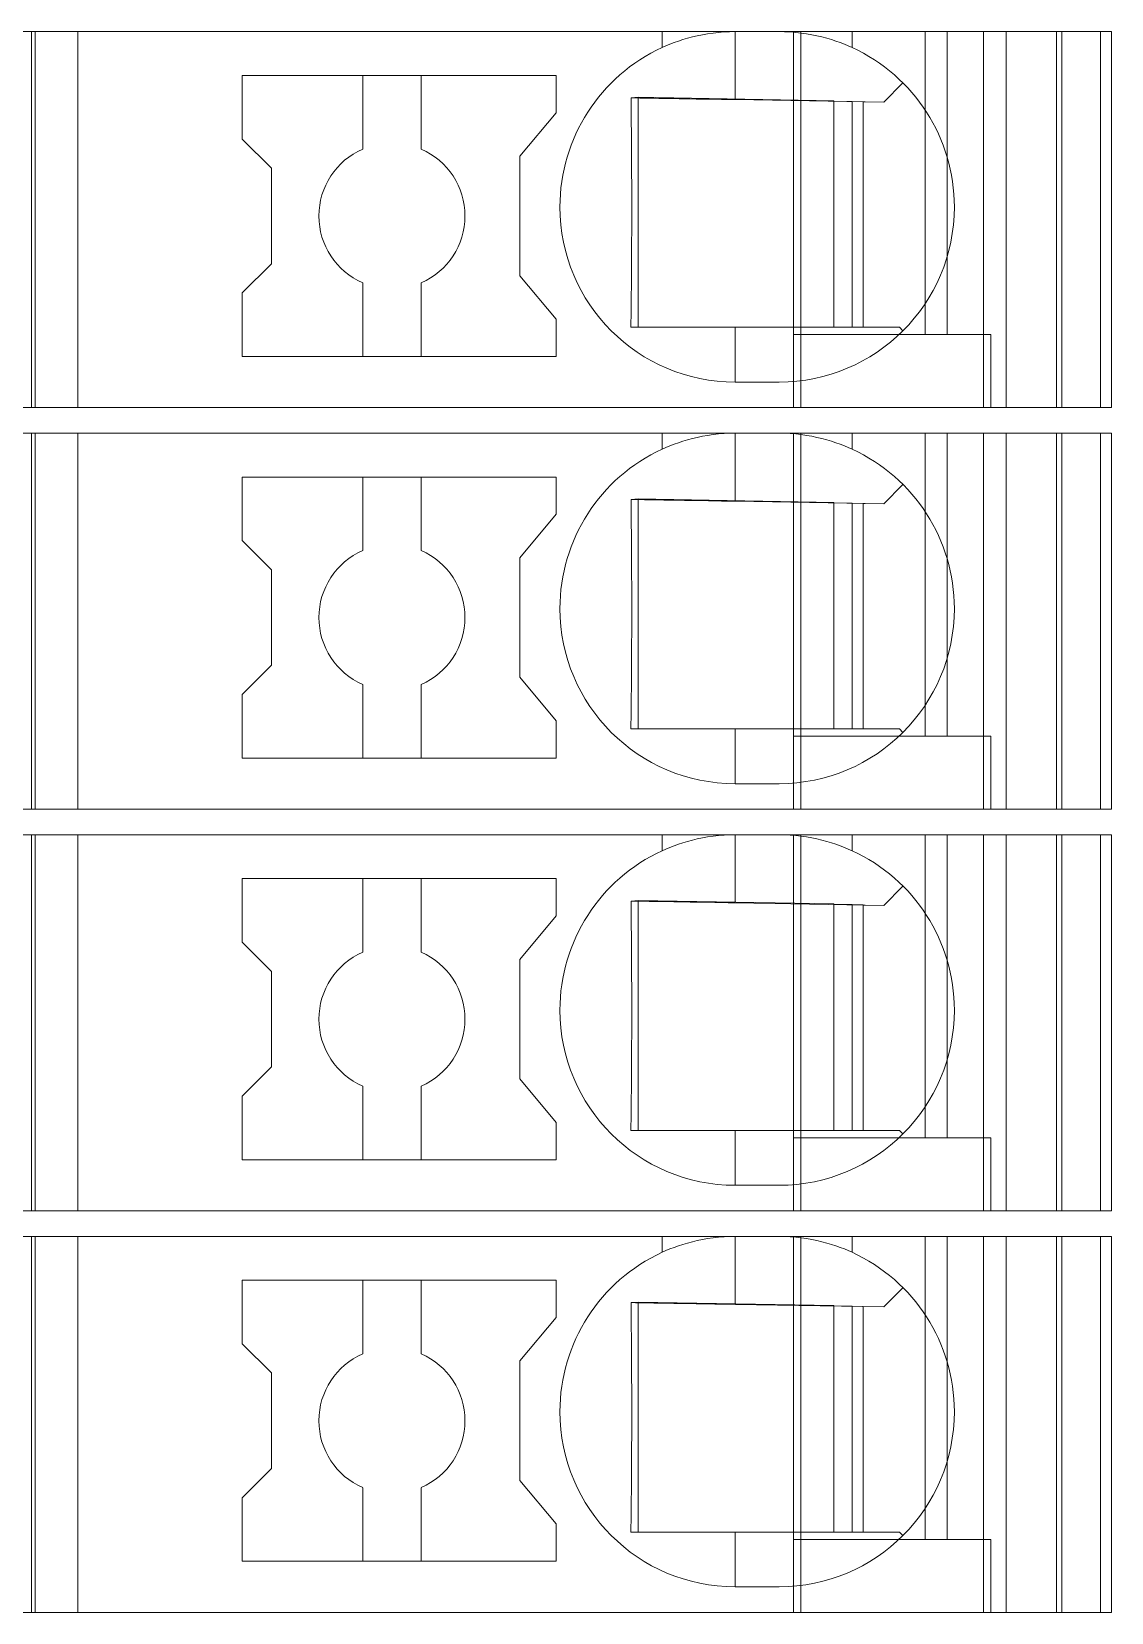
# Model space of a CAD drawing. Header units: millimetres. Extents: x 0 to 2100, y 0 to 1485.
# Drawn here: x 1275.37 to 1290.15, y 387.35 to 409 of the extents above; entities that cross this region are included whole.
import ezdxf
from ezdxf.enums import TextEntityAlignment as Align

# ---------------------------------------------------------------- set-up
doc = ezdxf.new("R2010")
doc.units = ezdxf.units.MM
for name, color, linetype, lineweight in [('EPLAN309', 5, 'Continuous', 5), ('EPLAN493', 5, 'Continuous', 5), ('MAIN-1', 7, 'Continuous', 5), ('MAIN-2', 7, 'Continuous', 5)]:
    doc.layers.add(name, color=color, linetype=linetype, lineweight=lineweight)
doc.styles.add('Tahoma', font='')
doc.styles.get('Tahoma').set_extended_font_data('Tahoma')

# ---------------------------------------------------------------- blocks, each defined once
blk = doc.blocks.new('EPLSYM_LibrarySPECIAL_Symbol12_Variant0_Placement8_71')
at = {"layer": 'EPLAN309', "lineweight": 13, "ltscale": 20}
blk.add_lwpolyline([(0, -5.15), (68.15, -5.15), (68.15, 0), (0, 0)], close=True, dxfattribs=at)
at = {"layer": 'EPLAN493', "color": 5, "style": 'Tahoma'}
blk.add_attdef('17_20450', text='', height=2.93475, dxfattribs=at).set_placement((0, -27.293475), align=Align.MIDDLE_RIGHT)
blk = doc.blocks.new('EPLSYM_LibrarySPECIAL_Symbol12_Variant0_Placement8_72')
at = {"layer": 'EPLAN309', "lineweight": 13, "ltscale": 20}
blk.add_lwpolyline([(0, -5.15), (68.15, -5.15), (68.15, 0), (0, 0)], close=True, dxfattribs=at)
at = {"layer": 'EPLAN493', "color": 5, "style": 'Tahoma'}
blk.add_attdef('17_20450', text='', height=2.93475, dxfattribs=at).set_placement((0, -27.293475), align=Align.MIDDLE_RIGHT)
blk = doc.blocks.new('EPLSYM_LibrarySPECIAL_Symbol12_Variant0_Placement8_73')
at = {"layer": 'EPLAN309', "lineweight": 13, "ltscale": 20}
blk.add_lwpolyline([(0, -5.15), (68.15, -5.15), (68.15, 0), (0, 0)], close=True, dxfattribs=at)
at = {"layer": 'EPLAN493', "color": 5, "style": 'Tahoma'}
blk.add_attdef('17_20450', text='', height=2.93475, dxfattribs=at).set_placement((0, -27.293475), align=Align.MIDDLE_RIGHT)
blk = doc.blocks.new('EPLSYM_LibrarySPECIAL_Symbol12_Variant0_Placement8_74')
at = {"layer": 'EPLAN309', "lineweight": 13, "ltscale": 20}
blk.add_lwpolyline([(0, -5.15), (68.15, -5.15), (68.15, 0), (0, 0)], close=True, dxfattribs=at)
at = {"layer": 'EPLAN493', "color": 5, "style": 'Tahoma'}
blk.add_attdef('17_20450', text='', height=2.93475, dxfattribs=at).set_placement((0, -27.293475), align=Align.MIDDLE_RIGHT)

msp = doc.modelspace()

# ---------------------------------------------------------------- linework, layer by layer
at = {"layer": 'MAIN-1'}
for p, q in [((1276, 409), (1275.367, 409)), ((1275.367, 403.85), (1275.367, 409)), ((1276, 409), (1284, 409)), ((1276, 403.85), (1276, 409)), ((1284, 409), (1285, 409)), ((1284, 408.782), (1284, 409)), ((1284.622, 408.97), (1284.551, 408.958)), ((1284.696, 408.981), (1284.622, 408.97)), ((1284.771, 408.989), (1284.696, 408.981)), ((1284.847, 408.995), (1284.771, 408.989)), ((1284.923, 408.999), (1284.847, 408.995)), ((1285, 409), (1284.923, 408.999)), ((1285, 408.068), (1285, 409)), ((1285, 409), (1285.6, 409)), ((1285.6, 409), (1285.677, 408.999)), ((1286.6, 409), (1285.6, 409)), ((1285.677, 408.999), (1285.753, 408.995)), ((1285.753, 408.995), (1285.829, 408.989)), ((1285.829, 408.989), (1285.904, 408.981)), ((1285.904, 408.981), (1285.978, 408.97)), ((1285.978, 408.97), (1286.049, 408.958)), ((1286.6, 409), (1290, 409)), ((1286.6, 408.782), (1286.6, 409)), ((1290, 403.85), (1290, 409)), ((1284.052, 408.805), (1284, 408.782)), ((1284.106, 408.827), (1284.052, 408.805)), ((1284.163, 408.849), (1284.106, 408.827)), ((1284.222, 408.87), (1284.163, 408.849)), ((1284.283, 408.89), (1284.222, 408.87)), ((1284.347, 408.909), (1284.283, 408.89)), ((1284.413, 408.927), (1284.347, 408.909)), ((1284.481, 408.943), (1284.413, 408.927)), ((1284.551, 408.958), (1284.481, 408.943)), ((1286.049, 408.958), (1286.119, 408.943)), ((1286.119, 408.943), (1286.187, 408.927)), ((1286.187, 408.927), (1286.253, 408.909)), ((1286.253, 408.909), (1286.317, 408.89)), ((1286.317, 408.89), (1286.378, 408.87)), ((1286.378, 408.87), (1286.437, 408.849)), ((1286.437, 408.849), (1286.494, 408.827)), ((1286.494, 408.827), (1286.548, 408.805)), ((1286.548, 408.805), (1286.6, 408.782)), ((1278.25, 408.4), (1278.25, 407.529)), ((1278.25, 408.4), (1282.55, 408.4)), ((1279.9, 408.4), (1279.9, 407.392)), ((1280.7, 407.392), (1280.7, 408.4)), ((1282.55, 407.889), (1282.55, 408.4)), ((1287.033, 408.033), (1287.297, 408.297)), ((1282.05, 407.293), (1282.55, 407.889)), ((1283.574, 408.092), (1283.574, 408.022)), ((1283.635, 408.091), (1283.574, 408.092)), ((1283.574, 408.022), (1283.575, 407.95)), ((1283.575, 407.95), (1283.576, 407.877)), ((1283.696, 408.09), (1283.635, 408.091)), ((1283.671, 408.091), (1283.671, 404.95)), ((1283.759, 408.089), (1283.696, 408.09)), ((1283.822, 408.088), (1283.759, 408.089)), ((1283.887, 408.087), (1283.822, 408.088)), ((1283.953, 408.086), (1283.887, 408.087)), ((1284.021, 408.085), (1283.953, 408.086)), ((1284.09, 408.084), (1284.021, 408.085)), ((1284.16, 408.082), (1284.09, 408.084)), ((1284.233, 408.081), (1284.16, 408.082)), ((1284.307, 408.08), (1284.233, 408.081)), ((1284.385, 408.079), (1284.307, 408.08)), ((1284.464, 408.077), (1284.385, 408.079)), ((1284.547, 408.076), (1284.464, 408.077)), ((1284.632, 408.075), (1284.547, 408.076)), ((1284.72, 408.073), (1284.632, 408.075)), ((1284.812, 408.071), (1284.72, 408.073)), ((1284.905, 408.07), (1284.812, 408.071)), ((1285, 408.068), (1284.905, 408.07)), ((1285, 408.068), (1287.033, 408.033)), ((1286.35, 408.045), (1286.35, 404.95)), ((1286.6, 404.95), (1286.6, 408.04)), ((1286.75, 408.038), (1286.75, 404.95)), ((1283.576, 407.877), (1283.577, 407.803)), ((1283.577, 407.803), (1283.577, 407.727)), ((1283.577, 407.727), (1283.578, 407.649)), ((1278.65, 407.129), (1278.25, 407.529)), ((1283.578, 407.649), (1283.579, 407.57)), ((1283.579, 407.57), (1283.58, 407.488)), ((1283.58, 407.488), (1283.58, 407.404)), ((1282.05, 407.293), (1282.05, 405.657)), ((1283.58, 407.404), (1283.581, 407.317)), ((1283.581, 407.317), (1283.581, 407.226)), ((1278.65, 407.129), (1278.65, 405.821)), ((1283.581, 407.226), (1283.582, 407.132)), ((1283.582, 407.132), (1283.582, 407.034)), ((1283.582, 407.034), (1283.583, 406.931)), ((1283.583, 406.931), (1283.583, 406.824)), ((1283.583, 406.824), (1283.583, 406.713)), ((1283.583, 406.713), (1283.583, 406.6)), ((1283.583, 406.6), (1283.583, 406.479)), ((1283.583, 406.479), (1283.583, 406.361)), ((1283.583, 406.247), (1283.582, 406.138)), ((1283.583, 406.361), (1283.583, 406.247)), ((1283.582, 406.034), (1283.581, 405.934)), ((1283.582, 406.138), (1283.582, 406.034)), ((1278.65, 405.821), (1278.25, 405.421)), ((1283.58, 405.748), (1283.579, 405.659)), ((1283.581, 405.839), (1283.58, 405.748)), ((1283.581, 405.934), (1283.581, 405.839)), ((1279.9, 405.558), (1279.9, 404.55)), ((1280.7, 405.558), (1280.7, 404.55)), ((1282.05, 405.657), (1282.55, 405.061)), ((1283.579, 405.659), (1283.578, 405.573)), ((1283.578, 405.573), (1283.578, 405.49)), ((1278.25, 405.421), (1278.25, 404.55)), ((1283.576, 405.329), (1283.575, 405.25)), ((1283.577, 405.408), (1283.576, 405.329)), ((1283.578, 405.49), (1283.577, 405.408)), ((1283.574, 405.098), (1283.573, 405.024)), ((1283.575, 405.25), (1283.574, 405.174)), ((1283.574, 405.174), (1283.574, 405.098)), ((1282.55, 404.55), (1282.55, 405.061)), ((1283.573, 405.024), (1283.572, 404.95)), ((1283.572, 404.95), (1283.633, 404.95)), ((1283.633, 404.95), (1283.695, 404.95)), ((1283.695, 404.95), (1283.759, 404.95)), ((1283.759, 404.95), (1283.823, 404.95)), ((1283.823, 404.95), (1283.889, 404.95)), ((1283.889, 404.95), (1283.955, 404.95)), ((1283.955, 404.95), (1284.024, 404.95)), ((1284.024, 404.95), (1284.093, 404.95)), ((1284.093, 404.95), (1284.165, 404.95)), ((1284.165, 404.95), (1284.239, 404.95)), ((1284.239, 404.95), (1284.314, 404.95)), ((1284.314, 404.95), (1284.392, 404.95)), ((1284.392, 404.95), (1284.472, 404.95)), ((1284.472, 404.95), (1284.555, 404.95)), ((1284.555, 404.95), (1284.64, 404.95)), ((1284.64, 404.95), (1284.727, 404.95)), ((1284.727, 404.95), (1284.817, 404.95)), ((1284.817, 404.95), (1284.908, 404.95)), ((1284.908, 404.95), (1285, 404.95)), ((1285, 404.95), (1285, 404.2)), ((1285, 404.95), (1287.25, 404.95)), ((1287.297, 404.903), (1287.25, 404.95)), ((1282.55, 404.55), (1278.25, 404.55)), ((1285.6, 404.2), (1285, 404.2)), ((1276, 403.85), (1275.367, 403.85)), ((1276, 403.85), (1290, 403.85)), ((1288.5, 403.85), (1288.5, 403.85)), ((1276, 403.5), (1275.367, 403.5)), ((1275.367, 398.35), (1275.367, 403.5)), ((1276, 403.5), (1284, 403.5)), ((1276, 398.35), (1276, 403.5)), ((1284, 403.5), (1285, 403.5)), ((1284, 403.282), (1284, 403.5)), ((1284.163, 403.349), (1284.106, 403.327)), ((1284.222, 403.37), (1284.163, 403.349)), ((1284.283, 403.39), (1284.222, 403.37)), ((1284.347, 403.409), (1284.283, 403.39)), ((1284.413, 403.427), (1284.347, 403.409)), ((1284.481, 403.443), (1284.413, 403.427)), ((1284.551, 403.458), (1284.481, 403.443)), ((1284.622, 403.47), (1284.551, 403.458)), ((1284.696, 403.481), (1284.622, 403.47)), ((1284.771, 403.489), (1284.696, 403.481)), ((1284.847, 403.495), (1284.771, 403.489)), ((1284.923, 403.499), (1284.847, 403.495)), ((1285, 403.5), (1284.923, 403.499)), ((1285, 402.568), (1285, 403.5)), ((1285, 403.5), (1285.6, 403.5)), ((1285.6, 403.5), (1285.677, 403.499)), ((1286.6, 403.5), (1285.6, 403.5)), ((1285.677, 403.499), (1285.753, 403.495)), ((1285.753, 403.495), (1285.829, 403.489)), ((1285.829, 403.489), (1285.904, 403.481)), ((1285.904, 403.481), (1285.978, 403.47)), ((1285.978, 403.47), (1286.049, 403.458)), ((1286.049, 403.458), (1286.119, 403.443)), ((1286.119, 403.443), (1286.187, 403.427)), ((1286.187, 403.427), (1286.253, 403.409)), ((1286.253, 403.409), (1286.317, 403.39)), ((1286.317, 403.39), (1286.378, 403.37)), ((1286.378, 403.37), (1286.437, 403.349)), ((1286.437, 403.349), (1286.494, 403.327)), ((1286.6, 403.5), (1290, 403.5)), ((1286.6, 403.282), (1286.6, 403.5)), ((1290, 398.35), (1290, 403.5)), ((1284.052, 403.305), (1284, 403.282)), ((1284.106, 403.327), (1284.052, 403.305)), ((1286.494, 403.327), (1286.548, 403.305)), ((1286.548, 403.305), (1286.6, 403.282)), ((1278.25, 402.9), (1278.25, 402.029)), ((1278.25, 402.9), (1282.55, 402.9)), ((1279.9, 402.9), (1279.9, 401.892)), ((1280.7, 401.892), (1280.7, 402.9)), ((1282.55, 402.389), (1282.55, 402.9)), ((1287.033, 402.533), (1287.297, 402.797)), ((1283.574, 402.592), (1283.574, 402.522)), ((1283.635, 402.591), (1283.574, 402.592)), ((1283.574, 402.522), (1283.575, 402.45)), ((1283.696, 402.59), (1283.635, 402.591)), ((1283.671, 402.591), (1283.671, 399.45)), ((1283.759, 402.589), (1283.696, 402.59)), ((1283.822, 402.588), (1283.759, 402.589)), ((1283.887, 402.587), (1283.822, 402.588)), ((1283.953, 402.586), (1283.887, 402.587)), ((1284.021, 402.585), (1283.953, 402.586)), ((1284.09, 402.584), (1284.021, 402.585)), ((1284.16, 402.582), (1284.09, 402.584)), ((1284.233, 402.581), (1284.16, 402.582)), ((1284.307, 402.58), (1284.233, 402.581)), ((1284.385, 402.579), (1284.307, 402.58)), ((1284.464, 402.577), (1284.385, 402.579)), ((1284.547, 402.576), (1284.464, 402.577)), ((1284.632, 402.575), (1284.547, 402.576)), ((1284.72, 402.573), (1284.632, 402.575)), ((1284.812, 402.571), (1284.72, 402.573)), ((1284.905, 402.57), (1284.812, 402.571)), ((1285, 402.568), (1284.905, 402.57)), ((1285, 402.568), (1287.033, 402.533)), ((1286.35, 402.545), (1286.35, 399.45)), ((1286.6, 399.45), (1286.6, 402.54)), ((1286.75, 402.538), (1286.75, 399.45)), ((1282.05, 401.793), (1282.55, 402.389)), ((1283.575, 402.45), (1283.576, 402.377)), ((1283.576, 402.377), (1283.577, 402.303)), ((1283.577, 402.303), (1283.577, 402.227)), ((1283.577, 402.227), (1283.578, 402.149)), ((1283.578, 402.149), (1283.579, 402.07)), ((1283.579, 402.07), (1283.58, 401.988)), ((1278.65, 401.629), (1278.25, 402.029)), ((1283.58, 401.988), (1283.58, 401.904)), ((1283.58, 401.904), (1283.581, 401.817)), ((1278.65, 401.629), (1278.65, 400.321)), ((1282.05, 401.793), (1282.05, 400.157)), ((1283.581, 401.817), (1283.581, 401.726)), ((1283.581, 401.726), (1283.582, 401.632)), ((1283.582, 401.632), (1283.582, 401.534)), ((1283.582, 401.534), (1283.583, 401.431)), ((1283.583, 401.431), (1283.583, 401.324)), ((1283.583, 401.324), (1283.583, 401.213)), ((1283.583, 401.213), (1283.583, 401.1)), ((1283.583, 401.1), (1283.583, 400.979)), ((1283.583, 400.979), (1283.583, 400.861)), ((1283.583, 400.747), (1283.582, 400.638)), ((1283.583, 400.861), (1283.583, 400.747)), ((1283.582, 400.534), (1283.581, 400.434)), ((1283.582, 400.638), (1283.582, 400.534)), ((1278.65, 400.321), (1278.25, 399.921)), ((1283.581, 400.339), (1283.58, 400.248)), ((1283.581, 400.434), (1283.581, 400.339)), ((1282.05, 400.157), (1282.55, 399.561)), ((1283.579, 400.159), (1283.578, 400.073)), ((1283.58, 400.248), (1283.579, 400.159)), ((1278.25, 399.921), (1278.25, 399.05)), ((1279.9, 400.058), (1279.9, 399.05)), ((1280.7, 400.058), (1280.7, 399.05)), ((1283.577, 399.908), (1283.576, 399.829)), ((1283.578, 399.99), (1283.577, 399.908)), ((1283.578, 400.073), (1283.578, 399.99)), ((1283.575, 399.75), (1283.574, 399.674)), ((1283.574, 399.674), (1283.574, 399.598)), ((1283.576, 399.829), (1283.575, 399.75)), ((1282.55, 399.05), (1282.55, 399.561)), ((1283.573, 399.524), (1283.572, 399.45)), ((1283.572, 399.45), (1283.633, 399.45)), ((1283.574, 399.598), (1283.573, 399.524)), ((1283.633, 399.45), (1283.695, 399.45)), ((1283.695, 399.45), (1283.759, 399.45)), ((1283.759, 399.45), (1283.823, 399.45)), ((1283.823, 399.45), (1283.889, 399.45)), ((1283.889, 399.45), (1283.955, 399.45)), ((1283.955, 399.45), (1284.024, 399.45)), ((1284.024, 399.45), (1284.093, 399.45)), ((1284.093, 399.45), (1284.165, 399.45)), ((1284.165, 399.45), (1284.239, 399.45)), ((1284.239, 399.45), (1284.314, 399.45)), ((1284.314, 399.45), (1284.392, 399.45)), ((1284.392, 399.45), (1284.472, 399.45)), ((1284.472, 399.45), (1284.555, 399.45)), ((1284.555, 399.45), (1284.64, 399.45)), ((1284.64, 399.45), (1284.727, 399.45)), ((1284.727, 399.45), (1284.817, 399.45)), ((1284.817, 399.45), (1284.908, 399.45)), ((1284.908, 399.45), (1285, 399.45)), ((1285, 399.45), (1285, 398.7)), ((1285, 399.45), (1287.25, 399.45)), ((1287.297, 399.403), (1287.25, 399.45)), ((1282.55, 399.05), (1278.25, 399.05)), ((1285.6, 398.7), (1285, 398.7)), ((1276, 398.35), (1275.367, 398.35)), ((1276, 398.35), (1290, 398.35)), ((1288.5, 398.35), (1288.5, 398.35)), ((1276, 398), (1275.367, 398)), ((1275.367, 392.85), (1275.367, 398)), ((1276, 398), (1284, 398)), ((1276, 392.85), (1276, 398)), ((1284, 398), (1285, 398)), ((1284, 397.782), (1284, 398)), ((1284.413, 397.927), (1284.347, 397.909)), ((1284.481, 397.943), (1284.413, 397.927)), ((1284.551, 397.958), (1284.481, 397.943)), ((1284.622, 397.97), (1284.551, 397.958)), ((1284.696, 397.981), (1284.622, 397.97)), ((1284.771, 397.989), (1284.696, 397.981)), ((1284.847, 397.995), (1284.771, 397.989)), ((1284.923, 397.999), (1284.847, 397.995)), ((1285, 398), (1284.923, 397.999)), ((1285, 397.068), (1285, 398)), ((1285, 398), (1285.6, 398)), ((1285.6, 398), (1285.677, 397.999)), ((1286.6, 398), (1285.6, 398)), ((1285.677, 397.999), (1285.753, 397.995)), ((1285.753, 397.995), (1285.829, 397.989)), ((1285.829, 397.989), (1285.904, 397.981)), ((1285.904, 397.981), (1285.978, 397.97)), ((1285.978, 397.97), (1286.049, 397.958)), ((1286.049, 397.958), (1286.119, 397.943)), ((1286.119, 397.943), (1286.187, 397.927)), ((1286.187, 397.927), (1286.253, 397.909)), ((1286.6, 398), (1290, 398)), ((1286.6, 397.782), (1286.6, 398)), ((1290, 392.85), (1290, 398)), ((1284.052, 397.805), (1284, 397.782)), ((1284.106, 397.827), (1284.052, 397.805)), ((1284.163, 397.849), (1284.106, 397.827)), ((1284.222, 397.87), (1284.163, 397.849)), ((1284.283, 397.89), (1284.222, 397.87)), ((1284.347, 397.909), (1284.283, 397.89)), ((1286.253, 397.909), (1286.317, 397.89)), ((1286.317, 397.89), (1286.378, 397.87)), ((1286.378, 397.87), (1286.437, 397.849)), ((1286.437, 397.849), (1286.494, 397.827)), ((1286.494, 397.827), (1286.548, 397.805)), ((1286.548, 397.805), (1286.6, 397.782)), ((1278.25, 397.4), (1278.25, 396.529)), ((1278.25, 397.4), (1282.55, 397.4)), ((1279.9, 397.4), (1279.9, 396.392)), ((1280.7, 396.392), (1280.7, 397.4)), ((1282.55, 396.889), (1282.55, 397.4)), ((1287.033, 397.033), (1287.297, 397.297)), ((1283.574, 397.092), (1283.574, 397.022)), ((1283.635, 397.091), (1283.574, 397.092)), ((1283.696, 397.09), (1283.635, 397.091)), ((1283.671, 397.091), (1283.671, 393.95)), ((1283.759, 397.089), (1283.696, 397.09)), ((1283.822, 397.088), (1283.759, 397.089)), ((1283.887, 397.087), (1283.822, 397.088)), ((1283.953, 397.086), (1283.887, 397.087)), ((1284.021, 397.085), (1283.953, 397.086)), ((1284.09, 397.084), (1284.021, 397.085)), ((1284.16, 397.082), (1284.09, 397.084)), ((1284.233, 397.081), (1284.16, 397.082)), ((1284.307, 397.08), (1284.233, 397.081)), ((1284.385, 397.079), (1284.307, 397.08)), ((1284.464, 397.077), (1284.385, 397.079)), ((1284.547, 397.076), (1284.464, 397.077)), ((1284.632, 397.075), (1284.547, 397.076)), ((1284.72, 397.073), (1284.632, 397.075)), ((1284.812, 397.071), (1284.72, 397.073)), ((1284.905, 397.07), (1284.812, 397.071)), ((1285, 397.068), (1284.905, 397.07)), ((1285, 397.068), (1287.033, 397.033)), ((1282.05, 396.293), (1282.55, 396.889)), ((1283.574, 397.022), (1283.575, 396.95)), ((1283.575, 396.95), (1283.576, 396.877)), ((1283.576, 396.877), (1283.577, 396.803)), ((1286.35, 397.045), (1286.35, 393.95)), ((1286.6, 393.95), (1286.6, 397.04)), ((1286.75, 397.038), (1286.75, 393.95)), ((1283.577, 396.803), (1283.577, 396.727)), ((1283.577, 396.727), (1283.578, 396.649)), ((1283.578, 396.649), (1283.579, 396.57)), ((1278.65, 396.129), (1278.25, 396.529)), ((1283.579, 396.57), (1283.58, 396.488)), ((1283.58, 396.488), (1283.58, 396.404)), ((1282.05, 396.293), (1282.05, 394.657)), ((1283.58, 396.404), (1283.581, 396.317)), ((1283.581, 396.317), (1283.581, 396.226)), ((1283.581, 396.226), (1283.582, 396.132)), ((1278.65, 396.129), (1278.65, 394.821)), ((1283.582, 396.132), (1283.582, 396.034)), ((1283.582, 396.034), (1283.583, 395.931)), ((1283.583, 395.931), (1283.583, 395.824)), ((1283.583, 395.824), (1283.583, 395.713)), ((1283.583, 395.713), (1283.583, 395.6)), ((1283.583, 395.6), (1283.583, 395.479)), ((1283.583, 395.479), (1283.583, 395.361)), ((1283.583, 395.361), (1283.583, 395.247)), ((1283.583, 395.247), (1283.582, 395.138)), ((1283.582, 395.138), (1283.582, 395.034)), ((1283.582, 395.034), (1283.581, 394.934)), ((1283.581, 394.934), (1283.581, 394.839)), ((1278.65, 394.821), (1278.25, 394.421)), ((1283.58, 394.748), (1283.579, 394.659)), ((1283.581, 394.839), (1283.58, 394.748)), ((1279.9, 394.558), (1279.9, 393.55)), ((1280.7, 394.558), (1280.7, 393.55)), ((1282.05, 394.657), (1282.55, 394.061)), ((1283.578, 394.49), (1283.577, 394.408)), ((1283.579, 394.659), (1283.578, 394.573)), ((1283.578, 394.573), (1283.578, 394.49)), ((1278.25, 394.421), (1278.25, 393.55)), ((1283.575, 394.25), (1283.574, 394.174)), ((1283.576, 394.329), (1283.575, 394.25)), ((1283.577, 394.408), (1283.576, 394.329)), ((1282.55, 393.55), (1282.55, 394.061)), ((1283.574, 394.098), (1283.573, 394.024)), ((1283.574, 394.174), (1283.574, 394.098)), ((1283.573, 394.024), (1283.572, 393.95)), ((1283.572, 393.95), (1283.633, 393.95)), ((1283.633, 393.95), (1283.695, 393.95)), ((1283.695, 393.95), (1283.759, 393.95)), ((1283.759, 393.95), (1283.823, 393.95)), ((1283.823, 393.95), (1283.889, 393.95)), ((1283.889, 393.95), (1283.955, 393.95)), ((1283.955, 393.95), (1284.024, 393.95)), ((1284.024, 393.95), (1284.093, 393.95)), ((1284.093, 393.95), (1284.165, 393.95)), ((1284.165, 393.95), (1284.239, 393.95)), ((1284.239, 393.95), (1284.314, 393.95)), ((1284.314, 393.95), (1284.392, 393.95)), ((1284.392, 393.95), (1284.472, 393.95)), ((1284.472, 393.95), (1284.555, 393.95)), ((1284.555, 393.95), (1284.64, 393.95)), ((1284.64, 393.95), (1284.727, 393.95)), ((1284.727, 393.95), (1284.817, 393.95)), ((1284.817, 393.95), (1284.908, 393.95)), ((1284.908, 393.95), (1285, 393.95)), ((1285, 393.95), (1285, 393.2)), ((1285, 393.95), (1287.25, 393.95)), ((1287.297, 393.903), (1287.25, 393.95)), ((1282.55, 393.55), (1278.25, 393.55)), ((1285.6, 393.2), (1285, 393.2)), ((1276, 392.85), (1275.367, 392.85)), ((1276, 392.85), (1290, 392.85)), ((1288.5, 392.85), (1288.5, 392.85)), ((1276, 392.5), (1275.367, 392.5)), ((1275.367, 387.35), (1275.367, 392.5)), ((1276, 392.5), (1284, 392.5)), ((1276, 387.35), (1276, 392.5)), ((1284, 392.5), (1285, 392.5)), ((1284, 392.282), (1284, 392.5)), ((1284.052, 392.305), (1284, 392.282)), ((1284.106, 392.327), (1284.052, 392.305)), ((1284.163, 392.349), (1284.106, 392.327)), ((1284.222, 392.37), (1284.163, 392.349)), ((1284.283, 392.39), (1284.222, 392.37)), ((1284.347, 392.409), (1284.283, 392.39)), ((1284.413, 392.427), (1284.347, 392.409)), ((1284.481, 392.443), (1284.413, 392.427)), ((1284.551, 392.458), (1284.481, 392.443)), ((1284.622, 392.47), (1284.551, 392.458)), ((1284.696, 392.481), (1284.622, 392.47)), ((1284.771, 392.489), (1284.696, 392.481)), ((1284.847, 392.495), (1284.771, 392.489)), ((1284.923, 392.499), (1284.847, 392.495)), ((1285, 392.5), (1284.923, 392.499)), ((1285, 391.568), (1285, 392.5)), ((1285, 392.5), (1285.6, 392.5)), ((1285.6, 392.5), (1285.677, 392.499)), ((1286.6, 392.5), (1285.6, 392.5)), ((1285.677, 392.499), (1285.753, 392.495)), ((1285.753, 392.495), (1285.829, 392.489)), ((1285.829, 392.489), (1285.904, 392.481)), ((1285.904, 392.481), (1285.978, 392.47)), ((1285.978, 392.47), (1286.049, 392.458)), ((1286.049, 392.458), (1286.119, 392.443)), ((1286.119, 392.443), (1286.187, 392.427)), ((1286.187, 392.427), (1286.253, 392.409)), ((1286.253, 392.409), (1286.317, 392.39)), ((1286.317, 392.39), (1286.378, 392.37)), ((1286.378, 392.37), (1286.437, 392.349)), ((1286.437, 392.349), (1286.494, 392.327)), ((1286.494, 392.327), (1286.548, 392.305)), ((1286.548, 392.305), (1286.6, 392.282)), ((1286.6, 392.5), (1290, 392.5)), ((1286.6, 392.282), (1286.6, 392.5)), ((1290, 387.35), (1290, 392.5)), ((1278.25, 391.9), (1278.25, 391.029)), ((1278.25, 391.9), (1282.55, 391.9)), ((1279.9, 391.9), (1279.9, 390.892)), ((1280.7, 390.892), (1280.7, 391.9)), ((1282.55, 391.389), (1282.55, 391.9)), ((1287.033, 391.533), (1287.297, 391.797)), ((1283.574, 391.592), (1283.574, 391.522)), ((1283.635, 391.591), (1283.574, 391.592)), ((1283.574, 391.522), (1283.575, 391.45)), ((1283.575, 391.45), (1283.576, 391.377)), ((1283.696, 391.59), (1283.635, 391.591)), ((1283.671, 391.591), (1283.671, 388.45)), ((1283.759, 391.589), (1283.696, 391.59)), ((1283.822, 391.588), (1283.759, 391.589)), ((1283.887, 391.587), (1283.822, 391.588)), ((1283.953, 391.586), (1283.887, 391.587)), ((1284.021, 391.585), (1283.953, 391.586)), ((1284.09, 391.584), (1284.021, 391.585)), ((1284.16, 391.582), (1284.09, 391.584)), ((1284.233, 391.581), (1284.16, 391.582)), ((1284.307, 391.58), (1284.233, 391.581)), ((1284.385, 391.579), (1284.307, 391.58)), ((1284.464, 391.577), (1284.385, 391.579)), ((1284.547, 391.576), (1284.464, 391.577)), ((1284.632, 391.575), (1284.547, 391.576)), ((1284.72, 391.573), (1284.632, 391.575)), ((1284.812, 391.571), (1284.72, 391.573)), ((1284.905, 391.57), (1284.812, 391.571)), ((1285, 391.568), (1284.905, 391.57)), ((1285, 391.568), (1287.033, 391.533)), ((1286.35, 391.545), (1286.35, 388.45)), ((1286.6, 388.45), (1286.6, 391.54)), ((1286.75, 391.538), (1286.75, 388.45)), ((1282.05, 390.793), (1282.55, 391.389)), ((1283.576, 391.377), (1283.577, 391.303)), ((1283.577, 391.303), (1283.577, 391.227)), ((1283.577, 391.227), (1283.578, 391.149)), ((1278.65, 390.629), (1278.25, 391.029)), ((1283.578, 391.149), (1283.579, 391.07)), ((1283.579, 391.07), (1283.58, 390.988)), ((1282.05, 390.793), (1282.05, 389.157)), ((1283.58, 390.988), (1283.58, 390.904)), ((1283.58, 390.904), (1283.581, 390.817)), ((1283.581, 390.817), (1283.581, 390.726)), ((1278.65, 390.629), (1278.65, 389.321)), ((1283.581, 390.726), (1283.582, 390.632)), ((1283.582, 390.632), (1283.582, 390.534)), ((1283.582, 390.534), (1283.583, 390.431)), ((1283.583, 390.431), (1283.583, 390.324)), ((1283.583, 390.324), (1283.583, 390.213)), ((1283.583, 390.213), (1283.583, 390.1)), ((1283.583, 390.1), (1283.583, 389.979)), ((1283.583, 389.979), (1283.583, 389.861)), ((1283.583, 389.747), (1283.582, 389.638)), ((1283.583, 389.861), (1283.583, 389.747)), ((1283.582, 389.534), (1283.581, 389.434)), ((1283.582, 389.638), (1283.582, 389.534)), ((1278.65, 389.321), (1278.25, 388.921)), ((1283.581, 389.339), (1283.58, 389.248)), ((1283.581, 389.434), (1283.581, 389.339)), ((1279.9, 389.058), (1279.9, 388.05)), ((1280.7, 389.058), (1280.7, 388.05)), ((1282.05, 389.157), (1282.55, 388.561)), ((1283.579, 389.159), (1283.578, 389.073)), ((1283.578, 389.073), (1283.578, 388.99)), ((1283.58, 389.248), (1283.579, 389.159)), ((1278.25, 388.921), (1278.25, 388.05)), ((1283.577, 388.908), (1283.576, 388.829)), ((1283.578, 388.99), (1283.577, 388.908)), ((1283.575, 388.75), (1283.574, 388.674)), ((1283.574, 388.674), (1283.574, 388.598)), ((1283.576, 388.829), (1283.575, 388.75)), ((1282.55, 388.05), (1282.55, 388.561)), ((1283.573, 388.524), (1283.572, 388.45)), ((1283.572, 388.45), (1283.633, 388.45)), ((1283.574, 388.598), (1283.573, 388.524)), ((1283.633, 388.45), (1283.695, 388.45)), ((1283.695, 388.45), (1283.759, 388.45)), ((1283.759, 388.45), (1283.823, 388.45)), ((1283.823, 388.45), (1283.889, 388.45)), ((1283.889, 388.45), (1283.955, 388.45)), ((1283.955, 388.45), (1284.024, 388.45)), ((1284.024, 388.45), (1284.093, 388.45)), ((1284.093, 388.45), (1284.165, 388.45)), ((1284.165, 388.45), (1284.239, 388.45)), ((1284.239, 388.45), (1284.314, 388.45)), ((1284.314, 388.45), (1284.392, 388.45)), ((1284.392, 388.45), (1284.472, 388.45)), ((1284.472, 388.45), (1284.555, 388.45)), ((1284.555, 388.45), (1284.64, 388.45)), ((1284.64, 388.45), (1284.727, 388.45)), ((1284.727, 388.45), (1284.817, 388.45)), ((1284.817, 388.45), (1284.908, 388.45)), ((1284.908, 388.45), (1285, 388.45)), ((1285, 388.45), (1285, 387.7)), ((1285, 388.45), (1287.25, 388.45)), ((1287.297, 388.403), (1287.25, 388.45)), ((1282.55, 388.05), (1278.25, 388.05)), ((1285.6, 387.7), (1285, 387.7)), ((1276, 387.35), (1275.367, 387.35)), ((1276, 387.35), (1290, 387.35)), ((1288.5, 387.35), (1288.5, 387.35))]:
    msp.add_line(p, q, dxfattribs=at)
for centre, radius, start, end in [((1285, 406.6), 2.4, 114.6244, 180), ((1285.6, 406.6), 2.4, 0, 65.3756), ((1280.3, 406.475), 1, 113.5782, 180), ((1280.3, 406.475), 1, 0, 66.4218), ((1285, 406.6), 2.4, 180, 270), ((1285.6, 406.6), 2.4, 270, 0), ((1280.3, 406.475), 1, 180, 246.4218), ((1280.3, 406.475), 1, 293.5782, 0), ((1285, 401.1), 2.4, 114.6244, 180), ((1285.6, 401.1), 2.4, 0, 65.3756), ((1280.3, 400.975), 1, 113.5782, 180), ((1280.3, 400.975), 1, 0, 66.4218), ((1280.3, 400.975), 1, 180, 246.4218), ((1280.3, 400.975), 1, 293.5782, 0), ((1285, 401.1), 2.4, 180, 270), ((1285.6, 401.1), 2.4, 270, 0), ((1285, 395.6), 2.4, 114.6244, 180), ((1285.6, 395.6), 2.4, 0, 65.3756), ((1280.3, 395.475), 1, 113.5782, 180), ((1280.3, 395.475), 1, 0, 66.4218), ((1285, 395.6), 2.4, 180, 270), ((1285.6, 395.6), 2.4, 270, 0), ((1280.3, 395.475), 1, 180, 246.4218), ((1280.3, 395.475), 1, 293.5782, 0), ((1285, 390.1), 2.4, 114.6244, 180), ((1285.6, 390.1), 2.4, 0, 65.3756), ((1280.3, 389.975), 1, 113.5782, 180), ((1280.3, 389.975), 1, 0, 66.4218), ((1280.3, 389.975), 1, 180, 246.4218), ((1280.3, 389.975), 1, 293.5782, 0), ((1285, 390.1), 2.4, 180, 270), ((1285.6, 390.1), 2.4, 270, 0)]:
    msp.add_arc(centre, radius, start, end, dxfattribs=at)
at = {"layer": 'MAIN-2'}
for p, q in [((1275.414, 409), (1275.414, 403.85)), ((1285.8, 409), (1285.8, 403.85)), ((1285.898, 409), (1285.898, 403.85)), ((1287.6, 409), (1287.6, 404.85)), ((1287.9, 404.85), (1287.9, 409)), ((1288.4, 409), (1288.4, 403.85)), ((1288.709, 403.85), (1288.709, 409)), ((1289.4, 403.85), (1289.4, 409)), ((1289.47, 409), (1289.47, 403.85)), ((1283.671, 408.1), (1283.574, 408.092)), ((1283.671, 408.1), (1283.671, 408.091)), ((1286.35, 408.053), (1283.671, 408.1)), ((1286.35, 408.048), (1286.35, 408.053)), ((1286.6, 408.043), (1286.35, 408.048)), ((1286.35, 408.048), (1286.35, 408.045)), ((1286.6, 408.043), (1286.6, 408.042)), ((1286.75, 408.039), (1286.6, 408.042)), ((1286.6, 408.04), (1286.6, 408.042)), ((1286.75, 408.038), (1286.75, 408.039)), ((1286.75, 408.038), (1287.033, 408.033)), ((1286.75, 408.038), (1286.75, 408.038)), ((1286.35, 404.95), (1286.35, 404.95)), ((1286.6, 404.95), (1286.6, 404.95)), ((1287.297, 404.903), (1287.297, 404.903)), ((1285.8, 404.85), (1288.5, 404.85)), ((1288.5, 403.85), (1288.5, 404.85)), ((1275.414, 403.5), (1275.414, 398.35)), ((1285.8, 403.5), (1285.8, 398.35)), ((1285.898, 403.5), (1285.898, 398.35)), ((1287.6, 403.5), (1287.6, 399.35)), ((1287.9, 399.35), (1287.9, 403.5)), ((1288.4, 403.5), (1288.4, 398.35)), ((1288.709, 398.35), (1288.709, 403.5)), ((1289.4, 398.35), (1289.4, 403.5)), ((1289.47, 403.5), (1289.47, 398.35)), ((1283.671, 402.6), (1283.574, 402.592)), ((1283.671, 402.6), (1283.671, 402.591)), ((1286.35, 402.553), (1283.671, 402.6)), ((1286.35, 402.548), (1286.35, 402.553)), ((1286.6, 402.543), (1286.35, 402.548)), ((1286.35, 402.548), (1286.35, 402.545)), ((1286.6, 402.543), (1286.6, 402.542)), ((1286.75, 402.539), (1286.6, 402.542)), ((1286.6, 402.54), (1286.6, 402.542)), ((1286.75, 402.538), (1286.75, 402.539)), ((1286.75, 402.538), (1287.033, 402.533)), ((1286.75, 402.538), (1286.75, 402.538)), ((1286.35, 399.45), (1286.35, 399.45)), ((1286.6, 399.45), (1286.6, 399.45)), ((1285.8, 399.35), (1288.5, 399.35)), ((1287.297, 399.403), (1287.297, 399.403)), ((1288.5, 398.35), (1288.5, 399.35)), ((1275.414, 398), (1275.414, 392.85)), ((1285.8, 398), (1285.8, 392.85)), ((1285.898, 398), (1285.898, 392.85)), ((1287.6, 398), (1287.6, 393.85)), ((1287.9, 393.85), (1287.9, 398)), ((1288.4, 398), (1288.4, 392.85)), ((1288.709, 392.85), (1288.709, 398)), ((1289.4, 392.85), (1289.4, 398)), ((1289.47, 398), (1289.47, 392.85)), ((1283.671, 397.1), (1283.574, 397.092)), ((1283.671, 397.1), (1283.671, 397.091)), ((1286.35, 397.053), (1283.671, 397.1)), ((1286.35, 397.048), (1286.35, 397.053)), ((1286.6, 397.043), (1286.35, 397.048)), ((1286.35, 397.048), (1286.35, 397.045)), ((1286.6, 397.043), (1286.6, 397.042)), ((1286.75, 397.039), (1286.6, 397.042)), ((1286.6, 397.04), (1286.6, 397.042)), ((1286.75, 397.038), (1286.75, 397.039)), ((1286.75, 397.038), (1287.033, 397.033)), ((1286.75, 397.038), (1286.75, 397.038)), ((1285.8, 393.85), (1288.5, 393.85)), ((1286.35, 393.95), (1286.35, 393.95)), ((1286.6, 393.95), (1286.6, 393.95)), ((1287.297, 393.903), (1287.297, 393.903)), ((1288.5, 392.85), (1288.5, 393.85)), ((1275.414, 392.5), (1275.414, 387.35)), ((1285.8, 392.5), (1285.8, 387.35)), ((1285.898, 392.5), (1285.898, 387.35)), ((1287.6, 392.5), (1287.6, 388.35)), ((1287.9, 388.35), (1287.9, 392.5)), ((1288.4, 392.5), (1288.4, 387.35)), ((1288.709, 387.35), (1288.709, 392.5)), ((1289.4, 387.35), (1289.4, 392.5)), ((1289.47, 392.5), (1289.47, 387.35)), ((1283.671, 391.6), (1283.574, 391.592)), ((1283.671, 391.6), (1283.671, 391.591)), ((1286.35, 391.553), (1283.671, 391.6)), ((1286.35, 391.548), (1286.35, 391.553)), ((1286.6, 391.543), (1286.35, 391.548)), ((1286.35, 391.548), (1286.35, 391.545)), ((1286.6, 391.543), (1286.6, 391.542)), ((1286.75, 391.539), (1286.6, 391.542)), ((1286.6, 391.54), (1286.6, 391.542)), ((1286.75, 391.538), (1286.75, 391.539)), ((1286.75, 391.538), (1287.033, 391.533)), ((1286.75, 391.538), (1286.75, 391.538)), ((1286.35, 388.45), (1286.35, 388.45)), ((1286.6, 388.45), (1286.6, 388.45)), ((1287.297, 388.403), (1287.297, 388.403)), ((1285.8, 388.35), (1288.5, 388.35)), ((1288.5, 387.35), (1288.5, 388.35))]:
    msp.add_line(p, q, dxfattribs=at)

# ---------------------------------------------------------------- block references
for name, p in [('EPLSYM_LibrarySPECIAL_Symbol12_Variant0_Placement8_71', (1222, 409)), ('EPLSYM_LibrarySPECIAL_Symbol12_Variant0_Placement8_72', (1222, 403.5)), ('EPLSYM_LibrarySPECIAL_Symbol12_Variant0_Placement8_73', (1222, 398)), ('EPLSYM_LibrarySPECIAL_Symbol12_Variant0_Placement8_74', (1222, 392.5))]:
    msp.add_blockref(name, p)

doc.saveas('drawing.dxf')
